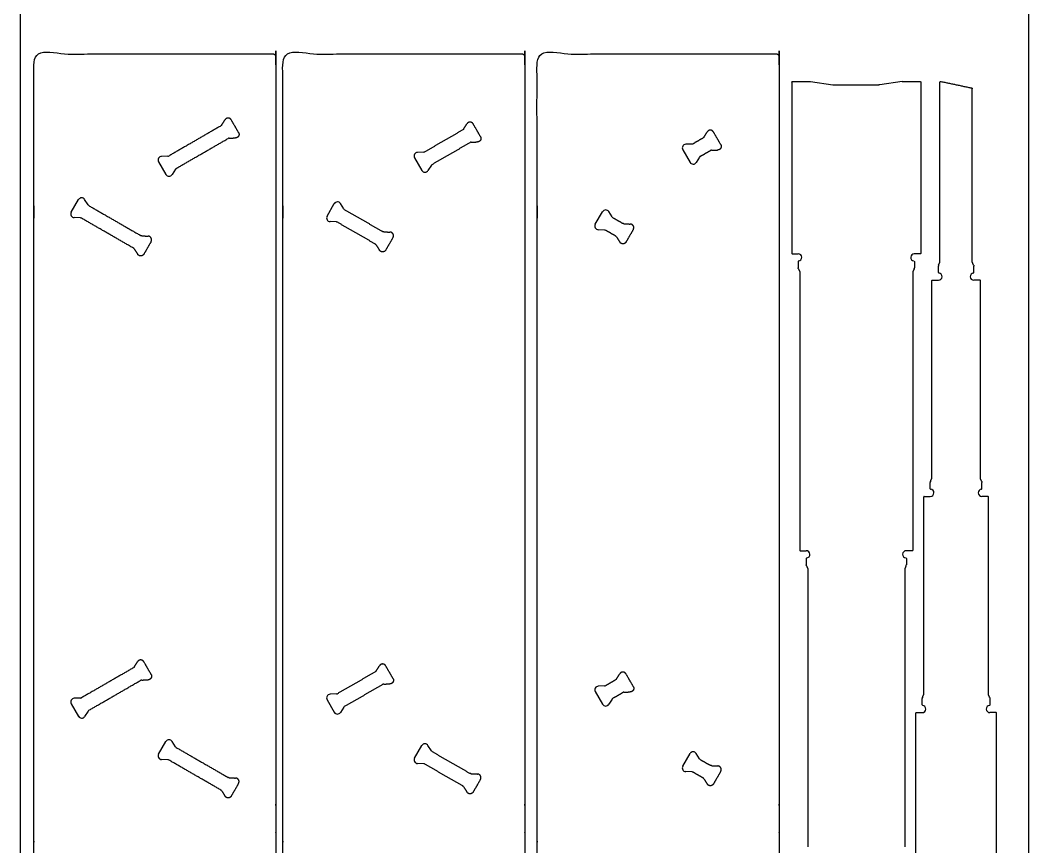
# Model space of a CAD drawing. Header units: millimetres. Extents: x -3995 to 3987, y -3942 to 2675.
# Drawn here: x 398 to 1648, y 553 to 1578 of the extents above; entities that cross this region are included whole.
import ezdxf

# ---------------------------------------------------------------- set-up
doc = ezdxf.new("R2010")
doc.units = ezdxf.units.MM
doc.header["$MEASUREMENT"] = 0
doc.layers.add('Default', color=18, linetype='Continuous', true_color=0x000000)
doc.layers.add('Layer 02', color=1, linetype='Continuous', true_color=0xff0000)

msp = doc.modelspace()

# ---------------------------------------------------------------- linework, layer by layer
at = {"layer": 'Default'}
for p, q in [((1377.4, 1501.8, -11.6), (1405, 1497.8, -11.6)), ((1490.8, 1501.8, -11.6), (1463.1, 1497.8, -11.6)), ((1354.6, 1288.4, -11.6), (1362.1, 1288.4, -11.6)), ((1513.6, 1288.4, -11.6), (1506, 1288.4, -11.6)), ((1528.3, 1255.6, -11.6), (1535.8, 1255.6, -11.6)), ((1587.3, 1255.6, -11.6), (1579.7, 1255.6, -11.6)), ((1518.3, 987.6, -11.6), (1525.8, 987.6, -11.6)), ((1597.3, 987.6, -11.6), (1589.7, 987.6, -11.6)), ((1364.6, 920.3, -11.6), (1372.1, 920.3, -11.6)), ((1503.6, 920.3, -11.6), (1496, 920.3, -11.6)), ((1508.3, 719.6, -11.6), (1515.8, 719.6, -11.6)), ((1607.3, 719.6, -11.6), (1599.7, 719.6, -11.6))]:
    msp.add_line(p, q, dxfattribs=at)
for points in [[(898.1, 1414.4), (890.3, 1414.1)], [(1219, 1417.3), (1228, 1401.7)], [(1230.6, 1424.4), (1222.7, 1424.1)], [(569.5, 1402.3), (578.5, 1386.7)], [(581, 1409.4), (573.2, 1409.1)], [(886.6, 1407.3), (895.6, 1391.7)], [(1239.9, 1408.2), (1235.7, 1401.6)], [(590.4, 1393.2), (586.2, 1386.6)], [(907.5, 1398.2), (903.3, 1391.6)], [(461.1, 1339.9), (470.1, 1355.5)], [(482, 1349), (477.8, 1355.7)], [(778.2, 1334.9), (787.2, 1350.5)], [(799.1, 1344), (794.9, 1350.7)], [(1110.6, 1324.9), (1119.6, 1340.5)], [(1131.5, 1334), (1127.3, 1340.7)], [(472.7, 1332.8), (464.8, 1333.2)], [(789.8, 1327.8), (781.9, 1328.2)], [(1122.2, 1317.8), (1114.3, 1318.2)], [(1354.1, 1289.4), (1354.1, 1288.9)], [(1514.1, 1289.4), (1514.1, 1288.9)], [(1527.8, 1254.6), (1527.8, 1255.1)], [(1587.8, 1254.6), (1587.8, 1255.1)], [(1517.8, 986.6), (1517.8, 987.1)], [(1597.8, 986.6), (1597.8, 987.1)], [(1364.1, 921.3), (1364.1, 920.8)], [(1504.1, 921.3), (1504.1, 920.8)], [(1122.2, 752.7), (1114.3, 752.4)], [(472.7, 737.7), (464.8, 737.4)], [(789.8, 742.7), (781.9, 742.4)], [(1110.6, 745.6), (1119.6, 730)], [(461.1, 730.6), (470.1, 715)], [(778.2, 735.6), (787.2, 720)], [(799.1, 726.5), (794.9, 719.9)], [(1131.5, 736.5), (1127.3, 729.9)], [(482, 721.5), (477.8, 714.9)], [(1507.8, 718.6), (1507.8, 719.1)], [(1607.8, 718.6), (1607.8, 719.1)], [(569.5, 668.2), (578.5, 683.8)], [(590.4, 677.3), (586.2, 684)], [(886.6, 663.2), (895.6, 678.8)], [(907.5, 672.3), (903.3, 679)], [(1219, 653.2), (1228, 668.8)], [(1239.9, 662.3), (1235.7, 669)], [(581, 661.1), (573.2, 661.5)], [(898.1, 656.1), (890.3, 656.5)], [(1230.6, 646.1), (1222.7, 646.5)]]:
    msp.add_lwpolyline(points, dxfattribs=at)
for centre, radius, start, end in [((890.5, 1409.6, -11.6), 4.5, 92.3722, 210), ((898, 1417.4, -11.6), 3, 272.3722, 300), ((1222.9, 1419.6, -11.6), 4.5, 92.3722, 210), ((1230.4, 1427.4, -11.6), 3, 272.3722, 300), ((573.4, 1404.6, -11.6), 4.5, 92.3722, 210), ((580.9, 1412.4, -11.6), 3, 272.3722, 300), ((1231.9, 1404, -11.6), 4.5, 210, 327.6278), ((1242.4, 1406.6, -11.6), 3, 120, 147.6278), ((592.9, 1391.6, -11.6), 3, 120, 147.6278), ((899.5, 1394, -11.6), 4.5, 210, 327.6278), ((910, 1396.6, -11.6), 3, 120, 147.6278), ((582.4, 1389, -11.6), 4.5, 210, 327.6278), ((474, 1353.2, -11.6), 4.5, 32.3722, 150), ((791.1, 1348.2, -11.6), 4.5, 32.3722, 150), ((465, 1337.7, -11.6), 4.5, 150, 267.6278), ((484.5, 1350.6, -11.6), 3, 212.3722, 240), ((801.6, 1345.6, -11.6), 3, 212.3722, 240), ((1123.5, 1338.2, -11.6), 4.5, 32.3722, 150), ((472.5, 1329.8, -11.6), 3, 60, 87.6278), ((782.1, 1332.7, -11.6), 4.5, 150, 267.6278), ((789.6, 1324.8, -11.6), 3, 60, 87.6278), ((1134.1, 1335.6, -11.6), 3, 212.3722, 240), ((1114.5, 1322.7, -11.6), 4.5, 150, 267.6278), ((1122.1, 1314.8, -11.6), 3, 60, 87.6278), ((1354.6, 1288.9, -11.6), 0.5, 180, 270), ((1362.1, 1283.9, -11.6), 4.5, 275.5056, 90), ((1506, 1283.9, -11.6), 4.5, 90, 264.4944), ((1513.6, 1288.9, -11.6), 0.5, 270, 0), ((1362.6, 1278.9, -11.6), 0.5, 95.5056, 180), ((1505.6, 1278.9, -11.6), 0.5, 0, 84.4944), ((1536.3, 1265.1, -11.6), 0.5, 180, 264.4944), ((1535.8, 1260.1, -11.6), 4.5, 270, 84.4944), ((1579.7, 1260.1, -11.6), 4.5, 95.5056, 270), ((1579.3, 1265.1, -11.6), 0.5, 275.5056, 0), ((1528.3, 1255.1, -11.6), 0.5, 90, 180), ((1587.3, 1255.1, -11.6), 0.5, 360, 90), ((1518.3, 987.1, -11.6), 0.5, 90, 180), ((1526.3, 997.1, -11.6), 0.5, 180, 264.4944), ((1525.8, 992.1, -11.6), 4.5, 270, 84.4944), ((1589.7, 992.1, -11.6), 4.5, 95.5056, 270), ((1589.3, 997.1, -11.6), 0.5, 275.5056, 0), ((1597.3, 987.1, -11.6), 0.5, 360, 90), ((1364.6, 920.8, -11.6), 0.5, 180, 270), ((1372.1, 915.8, -11.6), 4.5, 275.5056, 90), ((1496, 915.8, -11.6), 4.5, 90, 264.4944), ((1503.6, 920.8, -11.6), 0.5, 270, 0), ((1372.6, 910.8, -11.6), 0.5, 95.5056, 180), ((1495.6, 910.8, -11.6), 0.5, 0, 84.4944), ((1114.5, 747.9, -11.6), 4.5, 92.3722, 210), ((1122.1, 755.7, -11.6), 3, 272.3722, 300), ((472.5, 740.7, -11.6), 3, 272.3722, 300), ((782.1, 737.9, -11.6), 4.5, 92.3722, 210), ((789.6, 745.7, -11.6), 3, 272.3722, 300), ((1134.1, 734.9, -11.6), 3, 120, 147.6278), ((465, 732.9, -11.6), 4.5, 92.3722, 210), ((801.6, 724.9, -11.6), 3, 120, 147.6278), ((1123.5, 732.3, -11.6), 4.5, 210, 327.6278), ((1516.3, 729.1, -11.6), 0.5, 180, 264.4944), ((1515.8, 724.1, -11.6), 4.5, 270, 84.4944), ((1599.7, 724.1, -11.6), 4.5, 95.5056, 270), ((1599.3, 729.1, -11.6), 0.5, 275.5056, 0), ((474, 717.3, -11.6), 4.5, 210, 327.6278), ((484.5, 719.9, -11.6), 3, 120, 147.6278), ((791.1, 722.3, -11.6), 4.5, 210, 327.6278), ((1508.3, 719.1, -11.6), 0.5, 90, 180), ((1607.3, 719.1, -11.6), 0.5, 360, 90), ((582.4, 681.5, -11.6), 4.5, 32.3722, 150), ((592.9, 678.9, -11.6), 3, 212.3722, 240), ((899.5, 676.5, -11.6), 4.5, 32.3722, 150), ((573.4, 666, -11.6), 4.5, 150, 267.6278), ((890.5, 661, -11.6), 4.5, 150, 267.6278), ((910, 673.9, -11.6), 3, 212.3722, 240), ((1231.9, 666.5, -11.6), 4.5, 32.3722, 150), ((580.9, 658.1, -11.6), 3, 60, 87.6278), ((898, 653.1, -11.6), 3, 60, 87.6278), ((1222.9, 651, -11.6), 4.5, 150, 267.6278), ((1242.4, 663.9, -11.6), 3, 212.3722, 240), ((1230.4, 643.1, -11.6), 3, 60, 87.6278)]:
    msp.add_arc(centre, radius, start, end, dxfattribs=at)
for points, weights, knots in [([(710.8, 1536.2, -11.6), (564.8, 1536.2, -11.6), (418.8, 1536.2, -11.6), (414.8, 1536.2, -11.6), (414.8, 1532.2, -11.6), (414.8, 636.2, -11.6), (414.8, 540.2, -11.6), (414.8, 536.2, -11.6), (418.8, 536.2, -11.6), (564.8, 536.2, -11.6), (710.8, 536.2, -11.6), (714.8, 536.2, -11.6), (714.8, 540.2, -11.6), (714.8, 636.2, -11.6), (714.8, 1532.2, -11.6), (714.8, 1536.2, -11.6), (710.8, 1536.2, -11.6)], [1, 1, 1, 0.707106781186, 1, 1, 1, 0.707106781187, 1, 1, 1, 0.707106781186, 1, 1, 1, 0.707106781187, 1], [11200.566371, 11200.566371, 11200.566371, 11492.566371, 11492.566371, 11498.849556, 11498.849556, 13490.849556, 13490.849556, 13497.132741, 13497.132741, 13789.132741, 13789.132741, 13795.415927, 13795.415927, 15787.415927, 15787.415927, 15793.699112, 15793.699112, 15793.699112]), ([(1019.3, 1536.2, -11.6), (873.3, 1536.2, -11.6), (727.3, 1536.2, -11.6), (723.3, 1536.2, -11.6), (723.3, 1532.2, -11.6), (723.3, 636.2, -11.6), (723.3, 540.2, -11.6), (723.3, 536.2, -11.6), (727.3, 536.2, -11.6), (873.3, 536.2, -11.6), (1019.3, 536.2, -11.6), (1023.3, 536.2, -11.6), (1023.3, 540.2, -11.6), (1023.3, 636.2, -11.6), (1023.3, 1532.2, -11.6), (1023.3, 1536.2, -11.6), (1019.3, 1536.2, -11.6)], [1, 1, 1, 0.707106781186, 1, 1, 1, 0.707106781187, 1, 1, 1, 0.707106781186, 1, 1, 1, 0.707106781187, 1], [11200.566371, 11200.566371, 11200.566371, 11492.566371, 11492.566371, 11498.849556, 11498.849556, 13490.849556, 13490.849556, 13497.132741, 13497.132741, 13789.132741, 13789.132741, 13795.415927, 13795.415927, 15787.415927, 15787.415927, 15793.699112, 15793.699112, 15793.699112]), ([(1334.4, 1536.2, -11.6), (1188.4, 1536.2, -11.6), (1042.4, 1536.2, -11.6), (1038.4, 1536.2, -11.6), (1038.4, 1532.2, -11.6), (1038.4, 636.2, -11.6), (1038.4, 540.2, -11.6), (1038.4, 536.2, -11.6), (1042.4, 536.2, -11.6), (1188.4, 536.2, -11.6), (1334.4, 536.2, -11.6), (1338.4, 536.2, -11.6), (1338.4, 540.2, -11.6), (1338.4, 636.2, -11.6), (1338.4, 1532.2, -11.6), (1338.4, 1536.2, -11.6), (1334.4, 1536.2, -11.6)], [1, 1, 1, 0.707106781186, 1, 1, 1, 0.707106781187, 1, 1, 1, 0.707106781186, 1, 1, 1, 0.707106781187, 1], [11200.566371, 11200.566371, 11200.566371, 11492.566371, 11492.566371, 11498.849556, 11498.849556, 13490.849556, 13490.849556, 13497.132741, 13497.132741, 13789.132741, 13789.132741, 13795.415927, 13795.415927, 15787.415927, 15787.415927, 15793.699112, 15793.699112, 15793.699112]), ([(1537.8, 1500.9, -11.6), (1537.8, 1501.4, -11.6), (1538.1, 1501.7, -11.6), (1538.5, 1502, -11.6), (1539, 1501.9, -11.6)], [1, 0.902740779563, 1, 0.902740779563, 1], [0, 0, 0, 0.889395, 0.889395, 1.778791, 1.778791, 1.778791]), ([(659.5, 1454.3, -11.6), (658.3, 1456.5, -11.6), (655.7, 1456.6, -11.6), (653.2, 1456.6, -11.6), (651.8, 1454.5, -11.6)], [1, 0.871154179895, 1, 0.871154179895, 1], [28.274334, 28.274334, 28.274334, 32.893568, 32.893568, 37.512803, 37.512803, 37.512803]), ([(959.3, 1449.3, -11.6), (958, 1451.5, -11.6), (955.5, 1451.6, -11.6), (953, 1451.6, -11.6), (951.6, 1449.5, -11.6)], [1, 0.871154179895, 1, 0.871154179895, 1], [28.274334, 28.274334, 28.274334, 32.893568, 32.893568, 37.512803, 37.512803, 37.512803]), ([(668.5, 1438.7, -11.6), (669.8, 1436.6, -11.6), (668.6, 1434.3, -11.6), (667.4, 1432.1, -11.6), (664.8, 1432, -11.6)], [1, 0.871154179895, 1, 0.871154179895, 1], [28.274334, 28.274334, 28.274334, 32.893568, 32.893568, 37.512803, 37.512803, 37.512803]), ([(1257.1, 1439.3, -11.6), (1255.8, 1441.5, -11.6), (1253.3, 1441.6, -11.6), (1250.8, 1441.6, -11.6), (1249.4, 1439.5, -11.6)], [1, 0.871154179895, 1, 0.871154179895, 1], [28.274334, 28.274334, 28.274334, 32.893568, 32.893568, 37.512803, 37.512803, 37.512803]), ([(968.3, 1433.7, -11.6), (969.6, 1431.6, -11.6), (968.4, 1429.3, -11.6), (967.1, 1427.1, -11.6), (964.6, 1427, -11.6)], [1, 0.871154179895, 1, 0.871154179895, 1], [28.274334, 28.274334, 28.274334, 32.893568, 32.893568, 37.512803, 37.512803, 37.512803]), ([(1266.1, 1423.7, -11.6), (1267.4, 1421.6, -11.6), (1266.1, 1419.3, -11.6), (1264.9, 1417.1, -11.6), (1262.4, 1417, -11.6)], [1, 0.871154179895, 1, 0.871154179895, 1], [28.274334, 28.274334, 28.274334, 32.893568, 32.893568, 37.512803, 37.512803, 37.512803]), ([(1157.7, 1318.5, -11.6), (1159, 1320.7, -11.6), (1157.8, 1322.9, -11.6), (1156.5, 1325.1, -11.6), (1154, 1325.2, -11.6)], [1, 0.871154179895, 1, 0.871154179895, 1], [28.274334, 28.274334, 28.274334, 32.893568, 32.893568, 37.512803, 37.512803, 37.512803]), ([(859.9, 1308.5, -11.6), (861.2, 1310.7, -11.6), (860, 1312.9, -11.6), (858.8, 1315.1, -11.6), (856.2, 1315.2, -11.6)], [1, 0.871154179895, 1, 0.871154179895, 1], [28.274334, 28.274334, 28.274334, 32.893568, 32.893568, 37.512803, 37.512803, 37.512803]), ([(560.2, 1303.5, -11.6), (561.4, 1305.7, -11.6), (560.2, 1307.9, -11.6), (559, 1310.1, -11.6), (556.4, 1310.2, -11.6)], [1, 0.871154179895, 1, 0.871154179895, 1], [28.274334, 28.274334, 28.274334, 32.893568, 32.893568, 37.512803, 37.512803, 37.512803]), ([(1148.7, 1302.9, -11.6), (1147.5, 1300.7, -11.6), (1144.9, 1300.7, -11.6), (1142.4, 1300.6, -11.6), (1141, 1302.8, -11.6)], [1, 0.871154179895, 1, 0.871154179895, 1], [28.274334, 28.274334, 28.274334, 32.893568, 32.893568, 37.512803, 37.512803, 37.512803]), ([(551.2, 1287.9, -11.6), (549.9, 1285.7, -11.6), (547.3, 1285.7, -11.6), (544.8, 1285.6, -11.6), (543.5, 1287.8, -11.6)], [1, 0.871154179895, 1, 0.871154179895, 1], [28.274334, 28.274334, 28.274334, 32.893568, 32.893568, 37.512803, 37.512803, 37.512803]), ([(850.9, 1292.9, -11.6), (849.7, 1290.7, -11.6), (847.1, 1290.7, -11.6), (844.6, 1290.6, -11.6), (843.2, 1292.8, -11.6)], [1, 0.871154179895, 1, 0.871154179895, 1], [28.274334, 28.274334, 28.274334, 32.893568, 32.893568, 37.512803, 37.512803, 37.512803]), ([(551.2, 782.6, -11.6), (549.9, 784.8, -11.6), (547.3, 784.9, -11.6), (544.8, 784.9, -11.6), (543.5, 782.8, -11.6)], [1, 0.871154179895, 1, 0.871154179895, 1], [28.274334, 28.274334, 28.274334, 32.893568, 32.893568, 37.512803, 37.512803, 37.512803]), ([(850.9, 777.6, -11.6), (849.7, 779.8, -11.6), (847.1, 779.9, -11.6), (844.6, 779.9, -11.6), (843.2, 777.8, -11.6)], [1, 0.871154179895, 1, 0.871154179895, 1], [28.274334, 28.274334, 28.274334, 32.893568, 32.893568, 37.512803, 37.512803, 37.512803]), ([(560.2, 767, -11.6), (561.4, 764.8, -11.6), (560.2, 762.6, -11.6), (559, 760.4, -11.6), (556.4, 760.3, -11.6)], [1, 0.871154179895, 1, 0.871154179895, 1], [28.274334, 28.274334, 28.274334, 32.893568, 32.893568, 37.512803, 37.512803, 37.512803]), ([(1148.7, 767.6, -11.6), (1147.5, 769.8, -11.6), (1144.9, 769.9, -11.6), (1142.4, 769.9, -11.6), (1141, 767.8, -11.6)], [1, 0.871154179895, 1, 0.871154179895, 1], [28.274334, 28.274334, 28.274334, 32.893568, 32.893568, 37.512803, 37.512803, 37.512803]), ([(859.9, 762, -11.6), (861.2, 759.8, -11.6), (860, 757.6, -11.6), (858.8, 755.4, -11.6), (856.2, 755.3, -11.6)], [1, 0.871154179895, 1, 0.871154179895, 1], [28.274334, 28.274334, 28.274334, 32.893568, 32.893568, 37.512803, 37.512803, 37.512803]), ([(1157.7, 752, -11.6), (1159, 749.8, -11.6), (1157.8, 747.6, -11.6), (1156.5, 745.4, -11.6), (1154, 745.3, -11.6)], [1, 0.871154179895, 1, 0.871154179895, 1], [28.274334, 28.274334, 28.274334, 32.893568, 32.893568, 37.512803, 37.512803, 37.512803]), ([(1266.1, 646.8, -11.6), (1267.4, 649, -11.6), (1266.1, 651.2, -11.6), (1264.9, 653.4, -11.6), (1262.4, 653.5, -11.6)], [1, 0.871154179895, 1, 0.871154179895, 1], [28.274334, 28.274334, 28.274334, 32.893568, 32.893568, 37.512803, 37.512803, 37.512803]), ([(668.5, 631.8, -11.6), (669.8, 634, -11.6), (668.6, 636.2, -11.6), (667.4, 638.4, -11.6), (664.8, 638.5, -11.6)], [1, 0.871154179895, 1, 0.871154179895, 1], [28.274334, 28.274334, 28.274334, 32.893568, 32.893568, 37.512803, 37.512803, 37.512803]), ([(968.3, 636.8, -11.6), (969.6, 639, -11.6), (968.4, 641.2, -11.6), (967.1, 643.4, -11.6), (964.6, 643.5, -11.6)], [1, 0.871154179895, 1, 0.871154179895, 1], [28.274334, 28.274334, 28.274334, 32.893568, 32.893568, 37.512803, 37.512803, 37.512803]), ([(1257.1, 631.2, -11.6), (1255.8, 629, -11.6), (1253.3, 629, -11.6), (1250.8, 628.9, -11.6), (1249.4, 631, -11.6)], [1, 0.871154179895, 1, 0.871154179895, 1], [28.274334, 28.274334, 28.274334, 32.893568, 32.893568, 37.512803, 37.512803, 37.512803]), ([(659.5, 616.2, -11.6), (658.3, 614, -11.6), (655.7, 614, -11.6), (653.2, 613.9, -11.6), (651.8, 616, -11.6)], [1, 0.871154179895, 1, 0.871154179895, 1], [28.274334, 28.274334, 28.274334, 32.893568, 32.893568, 37.512803, 37.512803, 37.512803]), ([(959.3, 621.2, -11.6), (958, 619, -11.6), (955.5, 619, -11.6), (953, 618.9, -11.6), (951.6, 621, -11.6)], [1, 0.871154179895, 1, 0.871154179895, 1], [28.274334, 28.274334, 28.274334, 32.893568, 32.893568, 37.512803, 37.512803, 37.512803])]:
    msp.add_rational_spline(points, weights, degree=2, knots=knots, dxfattribs=at)
for points, weights in [([(1354.1, 1500.9, -11.6), (1354.1, 1501.9, -11.6), (1355.2, 1501.9, -11.6)], [1, 0.707106781187, 1]), ([(1376.1, 1501.9, -11.6), (1376.8, 1501.9, -11.6), (1377.4, 1501.8, -11.6)], [1, 0.997766859876, 1]), ([(1490.8, 1501.8, -11.6), (1491.4, 1501.9, -11.6), (1492, 1501.9, -11.6)], [1, 0.997766859876, 1]), ([(1512.9, 1501.9, -11.6), (1514.1, 1501.9, -11.6), (1514.1, 1500.9, -11.6)], [1, 0.707106781187, 1]), ([(1405, 1497.8, -11.6), (1405.6, 1497.7, -11.6), (1406.2, 1497.7, -11.6)], [1, 0.997766859876, 1]), ([(1463.1, 1497.8, -11.6), (1462.5, 1497.7, -11.6), (1461.9, 1497.7, -11.6)], [1, 0.997766859876, 1]), ([(1577, 1493.9, -11.6), (1577.8, 1493.7, -11.6), (1577.8, 1492.9, -11.6)], [1, 0.776690981035, 1]), ([(647.6, 1447.9, -11.6), (647.2, 1447.2, -11.6), (646.6, 1446.9, -11.6)], [1, 0.971076313064, 1]), ([(947.4, 1442.9, -11.6), (947, 1442.2, -11.6), (946.4, 1441.9, -11.6)], [1, 0.971076313064, 1]), ([(657, 1431.7, -11.6), (656.2, 1431.6, -11.6), (655.6, 1431.3, -11.6)], [1, 0.971076313064, 1]), ([(956.8, 1426.7, -11.6), (956, 1426.6, -11.6), (955.4, 1426.3, -11.6)], [1, 0.971076313064, 1]), ([(1245.2, 1432.9, -11.6), (1244.8, 1432.2, -11.6), (1244.2, 1431.9, -11.6)], [1, 0.971076313064, 1]), ([(1254.5, 1416.7, -11.6), (1253.8, 1416.6, -11.6), (1253.2, 1416.3, -11.6)], [1, 0.971076313064, 1]), ([(1146.2, 1325.6, -11.6), (1145.4, 1325.6, -11.6), (1144.8, 1326, -11.6)], [1, 0.971076313064, 1]), ([(848.4, 1315.6, -11.6), (847.6, 1315.6, -11.6), (847, 1316, -11.6)], [1, 0.971076313064, 1]), ([(548.6, 1310.6, -11.6), (547.9, 1310.6, -11.6), (547.2, 1311, -11.6)], [1, 0.971076313064, 1]), ([(839, 1299.4, -11.6), (838.6, 1300, -11.6), (838, 1300.4, -11.6)], [1, 0.971076313064, 1]), ([(1136.8, 1309.4, -11.6), (1136.4, 1310, -11.6), (1135.8, 1310.4, -11.6)], [1, 0.971076313064, 1]), ([(539.2, 1294.4, -11.6), (538.9, 1295, -11.6), (538.2, 1295.4, -11.6)], [1, 0.971076313064, 1]), ([(1537.4, 1277.3, -11.6), (1537.8, 1278, -11.6), (1537.8, 1278.8, -11.6)], [1, 0.976880094867, 1]), ([(1578.1, 1277.3, -11.6), (1577.8, 1278, -11.6), (1577.8, 1278.8, -11.6)], [1, 0.976880094867, 1]), ([(1362.3, 1269.8, -11.6), (1362.1, 1270.4, -11.6), (1362.1, 1271, -11.6)], [1, 0.976880094867, 1]), ([(1363.7, 1266.7, -11.6), (1364.1, 1266, -11.6), (1364.1, 1265.2, -11.6)], [1, 0.976880094867, 1]), ([(1504.4, 1266.7, -11.6), (1504.1, 1266, -11.6), (1504.1, 1265.2, -11.6)], [1, 0.976880094867, 1]), ([(1505.8, 1269.8, -11.6), (1506.1, 1270.4, -11.6), (1506.1, 1271, -11.6)], [1, 0.976880094867, 1]), ([(1536, 1274.2, -11.6), (1535.8, 1273.6, -11.6), (1535.8, 1273, -11.6)], [1, 0.976880094867, 1]), ([(1579.5, 1274.2, -11.6), (1579.8, 1273.6, -11.6), (1579.8, 1273, -11.6)], [1, 0.976880094867, 1]), ([(1526, 1006.2, -11.6), (1525.8, 1005.6, -11.6), (1525.8, 1005, -11.6)], [1, 0.976880094867, 1]), ([(1527.4, 1009.3, -11.6), (1527.8, 1010, -11.6), (1527.8, 1010.8, -11.6)], [1, 0.976880094867, 1]), ([(1588.1, 1009.3, -11.6), (1587.8, 1010, -11.6), (1587.8, 1010.8, -11.6)], [1, 0.976880094867, 1]), ([(1589.5, 1006.2, -11.6), (1589.8, 1005.6, -11.6), (1589.8, 1005, -11.6)], [1, 0.976880094867, 1]), ([(1372.3, 901.7, -11.6), (1372.1, 902.3, -11.6), (1372.1, 902.9, -11.6)], [1, 0.976880094867, 1]), ([(1495.8, 901.7, -11.6), (1496.1, 902.3, -11.6), (1496.1, 902.9, -11.6)], [1, 0.976880094867, 1]), ([(1373.7, 898.6, -11.6), (1374.1, 897.9, -11.6), (1374.1, 897.1, -11.6)], [1, 0.976880094867, 1]), ([(1494.4, 898.6, -11.6), (1494.1, 897.9, -11.6), (1494.1, 897.1, -11.6)], [1, 0.976880094867, 1]), ([(539.2, 776.1, -11.6), (538.9, 775.5, -11.6), (538.2, 775.2, -11.6)], [1, 0.971076313064, 1]), ([(839, 771.1, -11.6), (838.6, 770.5, -11.6), (838, 770.2, -11.6)], [1, 0.971076313064, 1]), ([(548.6, 760, -11.6), (547.9, 759.9, -11.6), (547.2, 759.6, -11.6)], [1, 0.971076313064, 1]), ([(848.4, 755, -11.6), (847.6, 754.9, -11.6), (847, 754.6, -11.6)], [1, 0.971076313064, 1]), ([(1136.8, 761.1, -11.6), (1136.4, 760.5, -11.6), (1135.8, 760.2, -11.6)], [1, 0.971076313064, 1]), ([(1146.2, 745, -11.6), (1145.4, 744.9, -11.6), (1144.8, 744.6, -11.6)], [1, 0.971076313064, 1]), ([(1516, 738.2, -11.6), (1515.8, 737.6, -11.6), (1515.8, 737, -11.6)], [1, 0.976880094867, 1]), ([(1517.4, 741.3, -11.6), (1517.8, 742, -11.6), (1517.8, 742.8, -11.6)], [1, 0.976880094867, 1]), ([(1598.1, 741.3, -11.6), (1597.8, 742, -11.6), (1597.8, 742.8, -11.6)], [1, 0.976880094867, 1]), ([(1599.5, 738.2, -11.6), (1599.8, 737.6, -11.6), (1599.8, 737, -11.6)], [1, 0.976880094867, 1]), ([(1254.5, 653.9, -11.6), (1253.8, 653.9, -11.6), (1253.2, 654.3, -11.6)], [1, 0.971076313064, 1]), ([(657, 638.9, -11.6), (656.2, 638.9, -11.6), (655.6, 639.3, -11.6)], [1, 0.971076313064, 1]), ([(956.8, 643.9, -11.6), (956, 643.9, -11.6), (955.4, 644.3, -11.6)], [1, 0.971076313064, 1]), ([(1245.2, 637.7, -11.6), (1244.8, 638.3, -11.6), (1244.2, 638.7, -11.6)], [1, 0.971076313064, 1]), ([(947.4, 627.7, -11.6), (947, 628.3, -11.6), (946.4, 628.7, -11.6)], [1, 0.971076313064, 1]), ([(647.6, 622.7, -11.6), (647.2, 623.3, -11.6), (646.6, 623.7, -11.6)], [1, 0.971076313064, 1])]:
    msp.add_rational_spline(points, weights, degree=2, dxfattribs=at)
for points in [[(1354.1, 1500.9, -11.6), (1354.1, 1395.1, -11.6), (1354.1, 1289.4, -11.6)], [(1355.2, 1501.9, -11.6), (1365.7, 1501.9, -11.6), (1376.1, 1501.9, -11.6)], [(1492, 1501.9, -11.6), (1502.5, 1501.9, -11.6), (1512.9, 1501.9, -11.6)], [(1514.1, 1500.9, -11.6), (1514.1, 1395.1, -11.6), (1514.1, 1289.4, -11.6)], [(1537.8, 1278.8, -11.6), (1537.8, 1389.8, -11.6), (1537.8, 1500.9, -11.6)], [(1539, 1501.9, -11.6), (1558, 1497.9, -11.6), (1577, 1493.9, -11.6)], [(1406.2, 1497.7, -11.6), (1434.1, 1497.7, -11.6), (1461.9, 1497.7, -11.6)], [(1577.8, 1278.8, -11.6), (1577.8, 1385.8, -11.6), (1577.8, 1492.9, -11.6)], [(647.6, 1447.9, -11.6), (649.7, 1451.2, -11.6), (651.8, 1454.5, -11.6)], [(668.5, 1438.7, -11.6), (664, 1446.5, -11.6), (659.5, 1454.3, -11.6)], [(646.6, 1446.9, -11.6), (614.5, 1428.3, -11.6), (582.4, 1409.8, -11.6)], [(946.4, 1441.9, -11.6), (922.9, 1428.3, -11.6), (899.5, 1414.8, -11.6)], [(947.4, 1442.9, -11.6), (949.5, 1446.2, -11.6), (951.6, 1449.5, -11.6)], [(968.3, 1433.7, -11.6), (963.8, 1441.5, -11.6), (959.3, 1449.3, -11.6)], [(1245.2, 1432.9, -11.6), (1247.3, 1436.2, -11.6), (1249.4, 1439.5, -11.6)], [(1266.1, 1423.7, -11.6), (1261.6, 1431.5, -11.6), (1257.1, 1439.3, -11.6)], [(591.4, 1394.2, -11.6), (623.5, 1412.7, -11.6), (655.6, 1431.3, -11.6)], [(657, 1431.7, -11.6), (660.9, 1431.8, -11.6), (664.8, 1432, -11.6)], [(908.5, 1399.2, -11.6), (931.9, 1412.7, -11.6), (955.4, 1426.3, -11.6)], [(956.8, 1426.7, -11.6), (960.7, 1426.8, -11.6), (964.6, 1427, -11.6)], [(1244.2, 1431.9, -11.6), (1238, 1428.3, -11.6), (1231.9, 1424.8, -11.6)], [(1240.9, 1409.2, -11.6), (1247, 1412.7, -11.6), (1253.2, 1416.3, -11.6)], [(1254.5, 1416.7, -11.6), (1258.5, 1416.8, -11.6), (1262.4, 1417, -11.6)], [(483, 1348, -11.6), (515.1, 1329.5, -11.6), (547.2, 1311, -11.6)], [(800.1, 1343, -11.6), (823.6, 1329.5, -11.6), (847, 1316, -11.6)], [(538.2, 1295.4, -11.6), (506.1, 1313.9, -11.6), (474, 1332.4, -11.6)], [(838, 1300.4, -11.6), (814.6, 1313.9, -11.6), (791.1, 1327.4, -11.6)], [(1132.6, 1333, -11.6), (1138.7, 1329.5, -11.6), (1144.8, 1326, -11.6)], [(1146.2, 1325.6, -11.6), (1150.1, 1325.4, -11.6), (1154, 1325.2, -11.6)], [(848.4, 1315.6, -11.6), (852.3, 1315.4, -11.6), (856.2, 1315.2, -11.6)], [(1135.8, 1310.4, -11.6), (1129.7, 1313.9, -11.6), (1123.6, 1317.4, -11.6)], [(1157.7, 1318.5, -11.6), (1153.2, 1310.7, -11.6), (1148.7, 1302.9, -11.6)], [(548.6, 1310.6, -11.6), (552.5, 1310.4, -11.6), (556.4, 1310.2, -11.6)], [(560.2, 1303.5, -11.6), (555.7, 1295.7, -11.6), (551.2, 1287.9, -11.6)], [(859.9, 1308.5, -11.6), (855.4, 1300.7, -11.6), (850.9, 1292.9, -11.6)], [(1136.8, 1309.4, -11.6), (1138.9, 1306.1, -11.6), (1141, 1302.8, -11.6)], [(539.2, 1294.4, -11.6), (541.4, 1291.1, -11.6), (543.5, 1287.8, -11.6)], [(839, 1299.4, -11.6), (841.1, 1296.1, -11.6), (843.2, 1292.8, -11.6)], [(1362.1, 1278.9, -11.6), (1362.1, 1274.9, -11.6), (1362.1, 1271, -11.6)], [(1506.1, 1278.9, -11.6), (1506.1, 1274.9, -11.6), (1506.1, 1271, -11.6)], [(1536, 1274.2, -11.6), (1536.7, 1275.8, -11.6), (1537.4, 1277.3, -11.6)], [(1579.5, 1274.2, -11.6), (1578.8, 1275.8, -11.6), (1578.1, 1277.3, -11.6)], [(1362.3, 1269.8, -11.6), (1363, 1268.2, -11.6), (1363.7, 1266.7, -11.6)], [(1364.1, 1265.2, -11.6), (1364.1, 1093.2, -11.6), (1364.1, 921.3, -11.6)], [(1504.1, 1265.2, -11.6), (1504.1, 1093.2, -11.6), (1504.1, 921.3, -11.6)], [(1505.8, 1269.8, -11.6), (1505.1, 1268.2, -11.6), (1504.4, 1266.7, -11.6)], [(1535.8, 1265.1, -11.6), (1535.8, 1269.1, -11.6), (1535.8, 1273, -11.6)], [(1579.8, 1265.1, -11.6), (1579.8, 1269.1, -11.6), (1579.8, 1273, -11.6)], [(1527.8, 1010.8, -11.6), (1527.8, 1132.7, -11.6), (1527.8, 1254.6, -11.6)], [(1587.8, 1010.8, -11.6), (1587.8, 1132.7, -11.6), (1587.8, 1254.6, -11.6)], [(1525.8, 997.1, -11.6), (1525.8, 1001.1, -11.6), (1525.8, 1005, -11.6)], [(1526, 1006.2, -11.6), (1526.7, 1007.8, -11.6), (1527.4, 1009.3, -11.6)], [(1589.5, 1006.2, -11.6), (1588.8, 1007.8, -11.6), (1588.1, 1009.3, -11.6)], [(1589.8, 997.1, -11.6), (1589.8, 1001.1, -11.6), (1589.8, 1005, -11.6)], [(1517.8, 742.8, -11.6), (1517.8, 864.7, -11.6), (1517.8, 986.6, -11.6)], [(1597.8, 742.8, -11.6), (1597.8, 864.7, -11.6), (1597.8, 986.6, -11.6)], [(1372.1, 910.8, -11.6), (1372.1, 906.9, -11.6), (1372.1, 902.9, -11.6)], [(1372.3, 901.7, -11.6), (1373, 900.1, -11.6), (1373.7, 898.6, -11.6)], [(1495.8, 901.7, -11.6), (1495.1, 900.1, -11.6), (1494.4, 898.6, -11.6)], [(1496.1, 910.8, -11.6), (1496.1, 906.9, -11.6), (1496.1, 902.9, -11.6)], [(1374.1, 897.1, -11.6), (1374.1, 725.2, -11.6), (1374.1, 553.3, -11.6)], [(1494.1, 897.1, -11.6), (1494.1, 725.2, -11.6), (1494.1, 553.3, -11.6)], [(538.2, 775.2, -11.6), (506.1, 756.6, -11.6), (474, 738.1, -11.6)], [(539.2, 776.1, -11.6), (541.4, 779.5, -11.6), (543.5, 782.8, -11.6)], [(560.2, 767, -11.6), (555.7, 774.8, -11.6), (551.2, 782.6, -11.6)], [(839, 771.1, -11.6), (841.1, 774.5, -11.6), (843.2, 777.8, -11.6)], [(859.9, 762, -11.6), (855.4, 769.8, -11.6), (850.9, 777.6, -11.6)], [(838, 770.2, -11.6), (814.6, 756.6, -11.6), (791.1, 743.1, -11.6)], [(1136.8, 761.1, -11.6), (1138.9, 764.5, -11.6), (1141, 767.8, -11.6)], [(1157.7, 752, -11.6), (1153.2, 759.8, -11.6), (1148.7, 767.6, -11.6)], [(483, 722.5, -11.6), (515.1, 741, -11.6), (547.2, 759.6, -11.6)], [(548.6, 760, -11.6), (552.5, 760.1, -11.6), (556.4, 760.3, -11.6)], [(800.1, 727.5, -11.6), (823.6, 741, -11.6), (847, 754.6, -11.6)], [(848.4, 755, -11.6), (852.3, 755.1, -11.6), (856.2, 755.3, -11.6)], [(1135.8, 760.2, -11.6), (1129.7, 756.6, -11.6), (1123.6, 753.1, -11.6)], [(1132.6, 737.5, -11.6), (1138.7, 741, -11.6), (1144.8, 744.6, -11.6)], [(1146.2, 745, -11.6), (1150.1, 745.1, -11.6), (1154, 745.3, -11.6)], [(1516, 738.2, -11.6), (1516.7, 739.8, -11.6), (1517.4, 741.3, -11.6)], [(1599.5, 738.2, -11.6), (1598.8, 739.8, -11.6), (1598.1, 741.3, -11.6)], [(1515.8, 729.1, -11.6), (1515.8, 733.1, -11.6), (1515.8, 737, -11.6)], [(1599.8, 729.1, -11.6), (1599.8, 733.1, -11.6), (1599.8, 737, -11.6)], [(1507.8, 474.8, -11.6), (1507.8, 596.7, -11.6), (1507.8, 718.6, -11.6)], [(1607.8, 474.8, -11.6), (1607.8, 596.7, -11.6), (1607.8, 718.6, -11.6)], [(591.4, 676.3, -11.6), (623.5, 657.8, -11.6), (655.6, 639.3, -11.6)], [(908.5, 671.3, -11.6), (931.9, 657.8, -11.6), (955.4, 644.3, -11.6)], [(646.6, 623.7, -11.6), (614.5, 642.2, -11.6), (582.4, 660.7, -11.6)], [(946.4, 628.7, -11.6), (922.9, 642.2, -11.6), (899.5, 655.7, -11.6)], [(1240.9, 661.3, -11.6), (1247, 657.8, -11.6), (1253.2, 654.3, -11.6)], [(1254.5, 653.9, -11.6), (1258.5, 653.7, -11.6), (1262.4, 653.5, -11.6)], [(657, 638.9, -11.6), (660.9, 638.7, -11.6), (664.8, 638.5, -11.6)], [(956.8, 643.9, -11.6), (960.7, 643.7, -11.6), (964.6, 643.5, -11.6)], [(1244.2, 638.7, -11.6), (1238, 642.2, -11.6), (1231.9, 645.7, -11.6)], [(1245.2, 637.7, -11.6), (1247.3, 634.4, -11.6), (1249.4, 631, -11.6)], [(1266.1, 646.8, -11.6), (1261.6, 639, -11.6), (1257.1, 631.2, -11.6)], [(668.5, 631.8, -11.6), (664, 624, -11.6), (659.5, 616.2, -11.6)], [(947.4, 627.7, -11.6), (949.5, 624.4, -11.6), (951.6, 621, -11.6)], [(968.3, 636.8, -11.6), (963.8, 629, -11.6), (959.3, 621.2, -11.6)], [(647.6, 622.7, -11.6), (649.7, 619.4, -11.6), (651.8, 616, -11.6)]]:
    msp.add_open_spline(points, degree=2, dxfattribs=at)
at = {"layer": 'Layer 02'}
msp.add_lwpolyline([(397.9, -500), (1647.9, -500), (1647.9, 1900), (397.9, 1900)], close=True, dxfattribs=at)

doc.saveas('drawing.dxf')
